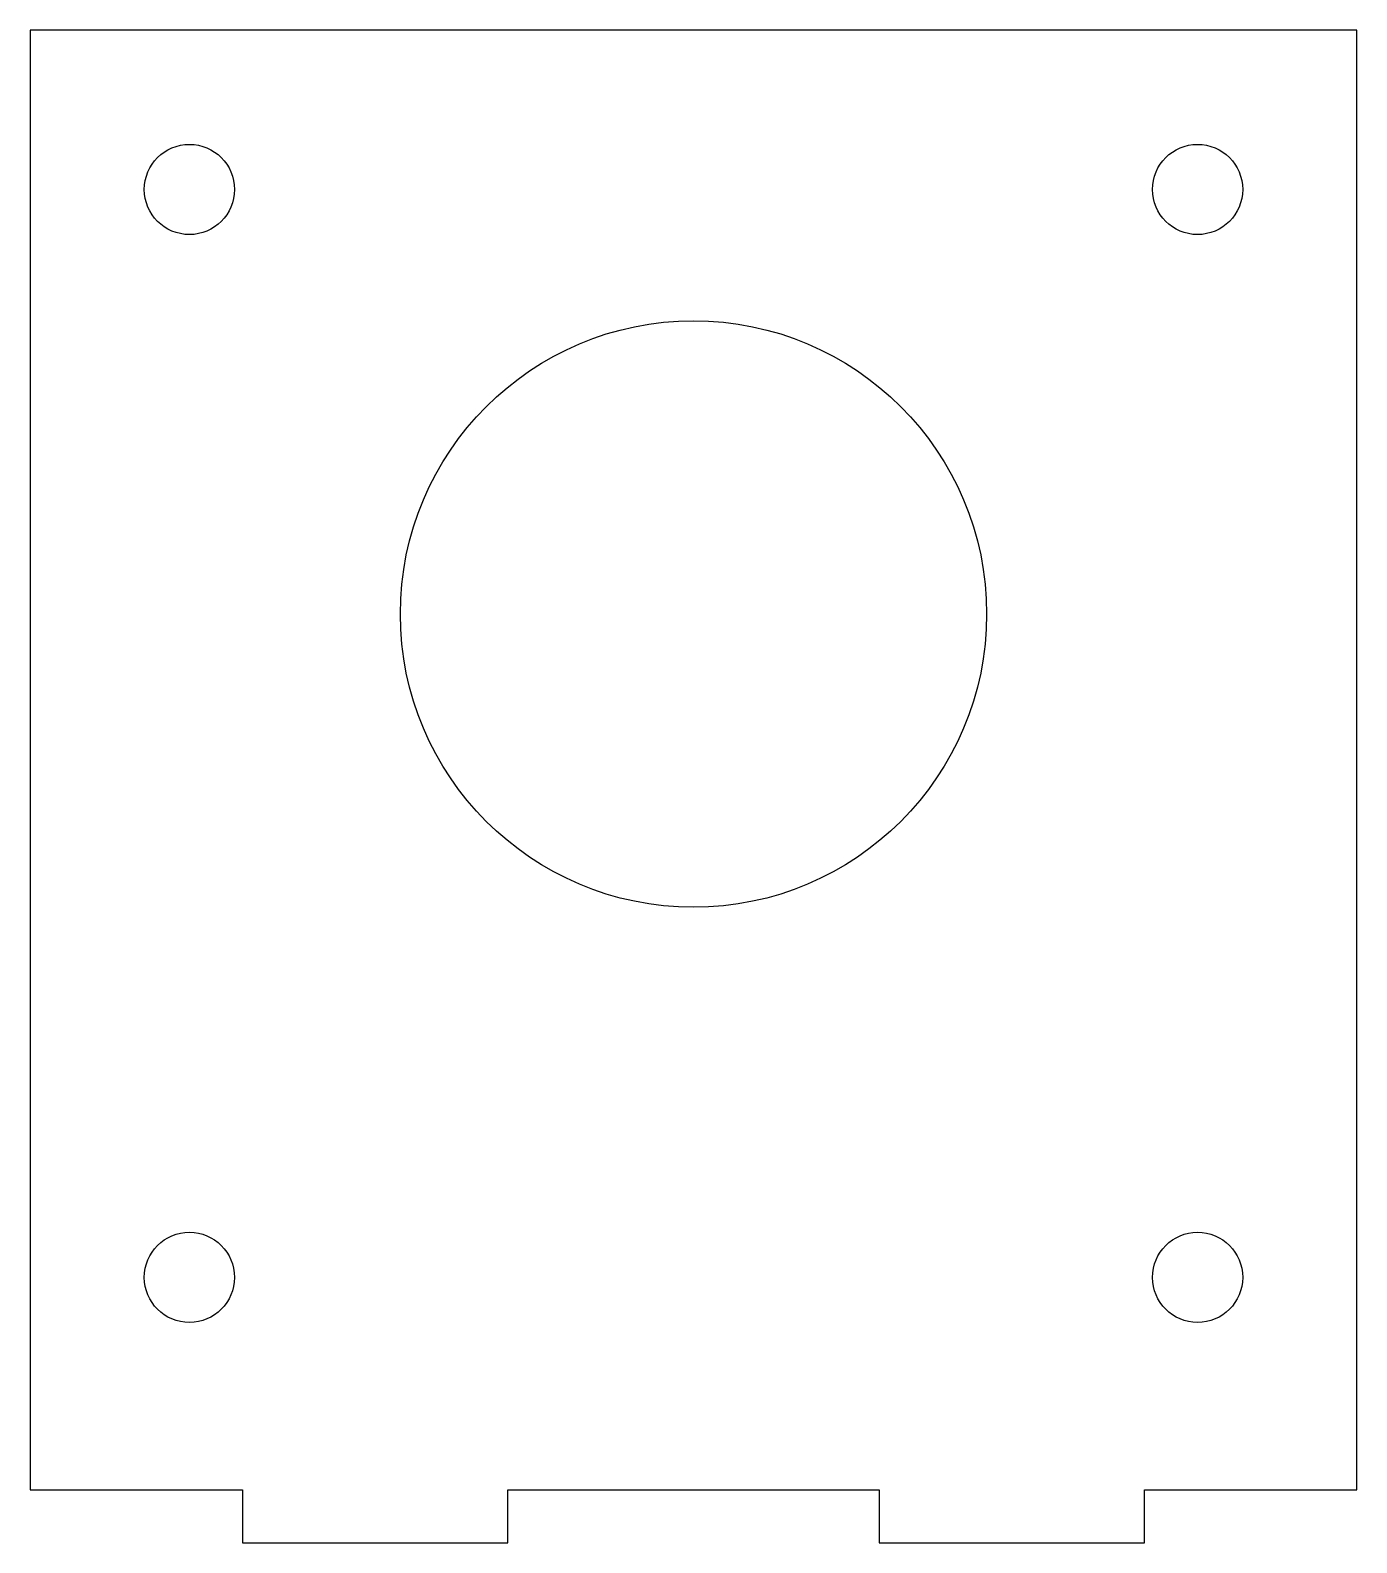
# Model space of a CAD drawing. Header units: millimetres. Extents: x 0 to 50, y 0 to 57.
import ezdxf

# ---------------------------------------------------------------- set-up
doc = ezdxf.new("R2010")
doc.units = ezdxf.units.MM
doc.layers.add('CUT', color=1, linetype='Continuous')

msp = doc.modelspace()

# ---------------------------------------------------------------- linework, layer by layer
at = {"layer": 'CUT'}
msp.add_lwpolyline([(0, 2), (8, 2), (8, 0), (18, 0), (18, 2), (32, 2), (32, 0), (42, 0), (42, 2), (50, 2), (50, 57), (0, 57)], close=True, dxfattribs=at)
for centre, radius in [((6, 51), 1.7), ((44, 51), 1.7), ((25, 35), 11.05), ((6, 10), 1.7), ((44, 10), 1.7)]:
    msp.add_circle(centre, radius, dxfattribs=at)

doc.saveas('drawing.dxf')
